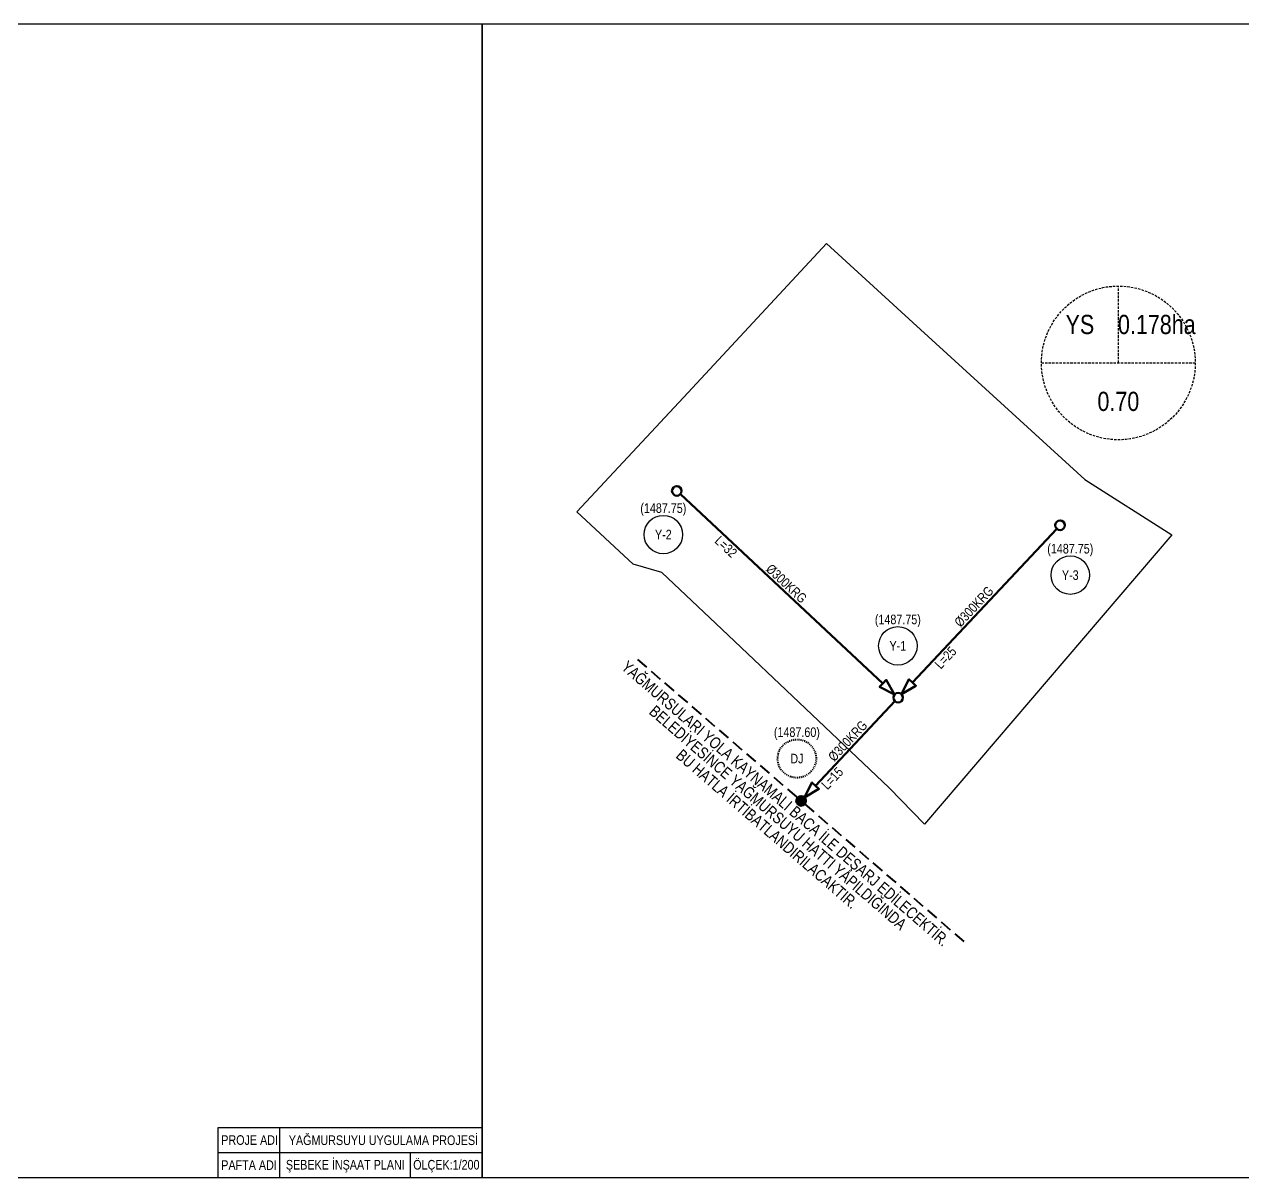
# Model space of a CAD drawing. Header units: millimetres. Extents: x 536434 to 536922, y 4231735 to 4231855.
# Drawn here: x 536567.3 to 536694, y 4231734.8 to 4231854.8 of the extents above; entities that cross this region are included whole.
import ezdxf
from ezdxf.enums import TextEntityAlignment as Align

# ---------------------------------------------------------------- set-up
doc = ezdxf.new("R2010")
doc.units = ezdxf.units.MM
doc.linetypes.add('DUZ', pattern=[0])
doc.linetypes.add('HIDDEN', pattern=[0.375, 0.25, -0.125])
doc.layers.add('ANTET', color=7, linetype='DUZ')
doc.layers.add('MURAT_ANTET', color=7, linetype='DUZ')
for name, color, linetype, lineweight in [('baca', 1, 'Continuous', 50), ('bacacirc', 10, 'Continuous', 30), ('bacakapak', 10, 'Continuous', 0), ('bacano', 10, 'Continuous', 0), ('Boru', 10, 'Continuous', 50), ('cap', 1, 'Continuous', 13), ('CERCEVE', 7, 'Continuous', 30), ('Havza', 3, 'HIDDEN', 30), ('Uzunluk', 1, 'Continuous', 13)]:
    doc.layers.add(name, color=color, linetype=linetype, lineweight=lineweight)
doc.styles.add('MAHAL-SON', font='arial.ttf')
doc.styles.get("Standard").update_dxf_attribs({"font": 'swiss.ttf'})
doc.styles.add('TURK', font='arial.ttf', dxfattribs={"width": 0.8, "height": 30})

msp = doc.modelspace()

# ---------------------------------------------------------------- hatches: boundary and pattern name
at = {"layer": 'baca'}
h = msp.add_hatch(color=30, dxfattribs=at)
h.dxf.hatch_style = 1
edge = h.paths.add_edge_path()
edge.add_arc((536648.04, 4231774.02), 0.5, 311.3048, 671.3048)
h.dxf.unprotected_set("ltscale", 0)

# ---------------------------------------------------------------- linework, layer by layer
at = {"layer": 'ANTET'}
for p, q in [((536587.42, 4231734.82), (536587.42, 4231740.02)), ((536587.42, 4231740.02), (536614.88, 4231740.02)), ((536587.42, 4231734.82), (536587.42, 4231740.02)), ((536593.79, 4231740.02), (536593.79, 4231734.82)), ((536593.79, 4231740.02), (536593.79, 4231734.82)), ((536587.42, 4231737.42), (536614.88, 4231737.42)), ((536607.38, 4231737.42), (536607.38, 4231734.82))]:
    msp.add_line(p, q, dxfattribs=at)
at = {"layer": 'baca', "color": 1, "linetype": 'Continuous'}
for centre in [(536635.11, 4231806.27), (536674.97, 4231802.7), (536658.13, 4231784.76)]:
    msp.add_circle(centre, 0.5, dxfattribs=at)
at = {"layer": 'baca', "color": 30}
for centre, radius in [((536648.04, 4231774.02), 0.5), ((536648.35, 4231774.39), 0.00001)]:
    msp.add_circle(centre, radius, dxfattribs=at).dxf.unprotected_set("ltscale", 0)
at = {"layer": 'bacacirc', "color": 1, "linetype": 'Continuous'}
for centre in [(536633.71, 4231801.73), (536676.03, 4231797.51), (536658.1, 4231790.15)]:
    msp.add_circle(centre, 2, dxfattribs=at)
at = {"layer": 'Boru', "color": 1, "linetype": 'Continuous'}
for points in [[(536635.48, 4231805.93), (536656.55, 4231786.24), (536656.2, 4231785.88), (536657.76, 4231785.1), (536656.89, 4231786.61), (536656.55, 4231786.24)], [(536674.63, 4231802.33), (536659.61, 4231786.34), (536659.25, 4231786.68), (536658.47, 4231785.13), (536659.98, 4231786), (536659.61, 4231786.34)], [(536657.79, 4231784.4), (536649.53, 4231775.6), (536649.16, 4231775.94), (536648.39, 4231774.38), (536649.89, 4231775.26), (536649.53, 4231775.6)]]:
    msp.add_lwpolyline(points, dxfattribs=at)
at = {"layer": 'CERCEVE'}
for points in [[(536475.88, 4231854.82), (536475.88, 4231734.82), (536614.88, 4231734.82), (536614.88, 4231854.82)], [(536614.88, 4231854.82), (536614.88, 4231734.82), (536753.88, 4231734.82), (536753.88, 4231854.82)]]:
    msp.add_lwpolyline(points, close=True, dxfattribs=at)
at = {"layer": 'Havza'}
for p, q in [((536681.03, 4231819.59), (536681.03, 4231827.59)), ((536673.03, 4231819.59), (536689.03, 4231819.59))]:
    msp.add_line(p, q, dxfattribs=at)
at = {"layer": 'Havza', "linetype": 'Continuous'}
msp.add_lwpolyline([(536686.58, 4231801.71), (536660.87, 4231771.61), (536657.2, 4231775.37), (536648.5, 4231783.63), (536639.79, 4231791.89), (536633.56, 4231797.8), (536630.56, 4231798.64), (536624.7, 4231804.09), (536636.28, 4231816.52), (536650.69, 4231832), (536659.66, 4231823.81), (536677.55, 4231807.47), (536686.58, 4231801.71)], close=True, dxfattribs=at)
at = {"layer": 'Havza'}
msp.add_circle((536681.03, 4231819.59), 8, dxfattribs=at)
at = {"layer": 'MURAT_ANTET', "color": 30, "linetype": 'HIDDEN', "lineweight": 40, "ltscale": 5}
for p, q in [((536631.01, 4231788.74), (536647.66, 4231774.35)), ((536648.42, 4231773.69), (536665.08, 4231759.29))]:
    msp.add_line(p, q, dxfattribs=at)
at = {"layer": 'MURAT_ANTET', "color": 30, "linetype": 'HIDDEN', "lineweight": 40}
for centre, radius in [((536647.6, 4231778.42), 2), ((536648.04, 4231774.02), 0.5)]:
    msp.add_circle(centre, radius, dxfattribs=at).dxf.unprotected_set("ltscale", 0)

# ---------------------------------------------------------------- texts
at = {"layer": 'ANTET', "style": 'MAHAL-SON', "width": 0.8}
for s, p in [('PROJE ADI', (536587.74, 4231738.23)), ('YAĞMURSUYU UYGULAMA PROJESİ', (536594.76, 4231738.21)), ('PAFTA ADI', (536587.74, 4231735.62)), ('ŞEBEKE İNŞAAT PLANI', (536594.46, 4231735.66)), ('ÖLÇEK:1/200', (536607.7, 4231735.66))]:
    msp.add_text(s, height=1, dxfattribs=at).set_placement(p)
at = {"layer": 'bacakapak', "color": 1, "linetype": 'Continuous', "width": 0.8}
for p in [(536633.71, 4231803.98), (536676.03, 4231799.76), (536658.1, 4231792.4)]:
    msp.add_text('(1487.75)', height=1, dxfattribs=at).set_placement(p, align=Align.CENTER)
at = {"layer": 'bacano', "color": 1, "linetype": 'Continuous', "width": 0.8}
for s, p in [('Y-2', (536633.71, 4231801.73)), ('Y-3', (536676.03, 4231797.51)), ('Y-1', (536658.1, 4231790.15))]:
    msp.add_text(s, height=1, dxfattribs=at).set_placement(p, align=Align.MIDDLE_CENTER)
at = {"layer": 'cap', "color": 1, "linetype": 'Continuous', "width": 0.8}
for rotation, p in [(316.9336, (536646.18, 4231796.27)), (46.8049, (536666.37, 4231793.9)), (46.8049, (536653.25, 4231779.92))]:
    msp.add_text('Ø300KRG', height=1, rotation=rotation, dxfattribs=at).set_placement(p, align=Align.CENTER)
at = {"layer": 'Havza', "width": 0.8}
for s, p in [('YS', (536677.03, 4231823.59)), ('0.178ha', (536685.03, 4231823.59)), ('0.70', (536681.03, 4231815.59))]:
    msp.add_text(s, height=2, dxfattribs=at).set_placement(p, align=Align.MIDDLE_CENTER)
at = {"layer": 'MURAT_ANTET', "color": 30, "ltscale": 0.2, "style": 'TURK', "width": 0.8}
for s, p in [('YAĞMURSULARI YOLA KAYNAMALI BACA İLE DEŞARJ EDİLECEKTİR.', (536646.39, 4231773.73)), ('BELEDİYESİNCE YAĞMURSUYU HATTI YAPILDIĞINDA', (536645.73, 4231772.39)), ('BU HATLA İRTİBATLANDIRILACAKTIR.', (536644.6, 4231771.21))]:
    msp.add_text(s, height=1.2, rotation=319.1582, dxfattribs=at).set_placement(p, align=Align.MIDDLE)
at = {"layer": 'MURAT_ANTET', "color": 30, "linetype": 'HIDDEN', "lineweight": 40, "ltscale": 5, "width": 0.8}
msp.add_text('(1487.60)', height=1, dxfattribs=at).set_placement((536647.6, 4231780.67), align=Align.CENTER)
msp.add_text('DJ', height=1, dxfattribs=at).set_placement((536647.6, 4231778.42), align=Align.MIDDLE_CENTER)
at = {"layer": 'Uzunluk', "color": 1, "linetype": 'Continuous', "width": 0.8}
for s, rotation, p in [('L=32', 316.9336, (536640.57, 4231800.83)), ('L=25', 46.8049, (536662.69, 4231789.26)), ('L=15', 46.8049, (536650.92, 4231776.71))]:
    msp.add_text(s, height=1, rotation=rotation, dxfattribs=at).set_placement(p, align=Align.TOP_CENTER)

doc.saveas('drawing.dxf')
